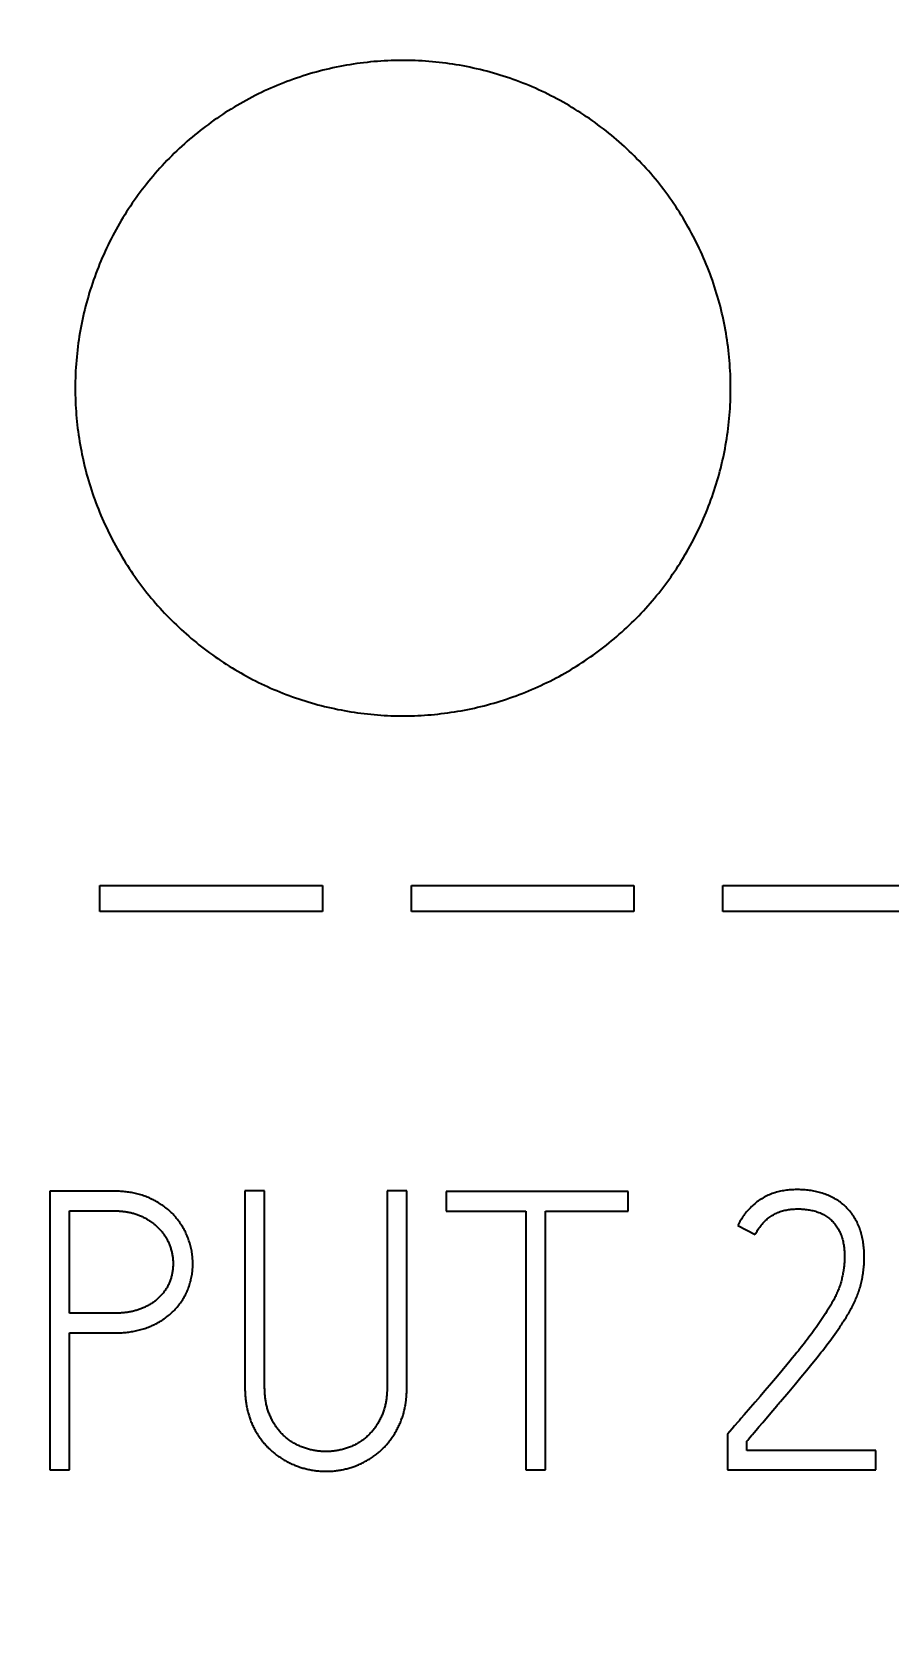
# Model space of a CAD drawing. Extents: x 0 to 420, y 0 to 297.
# Drawn here: x 116.13 to 121.36, y 157.36 to 167.11 of the extents above; entities that cross this region are included whole.
import ezdxf
from ezdxf.enums import TextEntityAlignment as Align

# ---------------------------------------------------------------- set-up
doc = ezdxf.new("R2010")
doc.units = 0
doc.header["$LTSCALE"] = 23.1
for name, color, linetype in [('10000_FRONT', 7, 'CONTINUOUS'), ('10100_DIM_FRONT', 7, 'CONTINUOUS'), ('10500_FRONT_LABELING', 7, 'CONTINUOUS')]:
    doc.layers.add(name, color=color, linetype=linetype)
doc.dimstyles.get("Standard").update_dxf_attribs({"dimtxt": 2.5, "dimasz": 2.5, "dimexe": 1.25, "dimexo": 0.625, "dimtad": 1, "dimcen": 2.5, "dimazin": 3, "dimtfac": 1, "dimtmove": 0, "dimatfit": 3})

# ---------------------------------------------------------------- blocks, each defined once
blk = doc.blocks.new('*D1')
at = {"layer": '10100_DIM_FRONT', "linetype": 'CONTINUOUS'}
for p, q in [((110.808052, 190.739389), (110.808052, 134.086548)), ((146.308052, 190.739389), (146.308052, 134.086548)), ((110.808052, 136.086548), (128.558052, 136.086548)), ((146.308052, 136.086548), (128.558052, 136.086548))]:
    blk.add_line(p, q, dxfattribs=at)
for points in [[(114.308052, 136.586548), (110.808052, 136.086548), (114.308052, 135.586548)], [(142.808052, 135.586548), (146.308052, 136.086548), (142.808052, 136.586548)]]:
    blk.add_solid(points, dxfattribs=at)
blk.add_text('35,5', height=3.5, dxfattribs=at).set_placement((124.727394, 136.961548), (134.227394, 136.961548), align=Align.FIT)

msp = doc.modelspace()

# ---------------------------------------------------------------- linework, layer by layer
at = {"layer": '10000_FRONT', "color": 7, "linetype": 'CONTINUOUS'}
for p, q in [((116.5489, 161.7461), (116.5489, 161.9064)), ((116.5489, 161.9064), (117.9074, 161.9064)), ((117.9074, 161.9064), (117.9074, 161.7461)), ((118.4497, 161.7461), (118.4497, 161.9064)), ((118.4497, 161.9064), (119.8081, 161.9064)), ((119.8081, 161.9064), (119.8081, 161.7461)), ((120.3504, 161.7461), (120.3504, 161.9064)), ((120.3504, 161.9064), (121.7088, 161.9064)), ((117.9074, 161.7461), (116.5489, 161.7461)), ((119.8081, 161.7461), (118.4497, 161.7461)), ((121.7088, 161.7461), (120.3504, 161.7461))]:
    msp.add_line(p, q, dxfattribs=at)
for points in [[(120.3981, 164.9404), (120.3979, 164.9615), (120.3976, 164.9827), (120.3971, 165.0037), (120.3963, 165.0248), (120.3953, 165.0458), (120.394, 165.0667), (120.3926, 165.0877), (120.3909, 165.1086), (120.3891, 165.1294), (120.387, 165.1502), (120.3847, 165.171), (120.3822, 165.1918), (120.3794, 165.2125), (120.3765, 165.2332), (120.3733, 165.2538), (120.37, 165.2744), (120.3664, 165.295), (120.3626, 165.3155), (120.3585, 165.336), (120.3543, 165.3564), (120.3499, 165.3768), (120.3452, 165.3972), (120.3403, 165.4176), (120.3352, 165.4379), (120.3299, 165.4582), (120.3244, 165.4784), (120.3186, 165.4986), (120.3126, 165.5187), (120.3064, 165.5389), (120.3, 165.559), (120.2934, 165.579), (120.2865, 165.599), (120.2794, 165.619), (120.2722, 165.6388), (120.2647, 165.6585), (120.257, 165.6782), (120.2491, 165.6977), (120.2411, 165.7171), (120.2328, 165.7364), (120.2244, 165.7556), (120.2157, 165.7747), (120.2069, 165.7937), (120.1978, 165.8126), (120.1886, 165.8313), (120.1792, 165.85), (120.1696, 165.8685), (120.1598, 165.887), (120.1498, 165.9054), (120.1397, 165.9236), (120.1293, 165.9417), (120.1187, 165.9598), (120.108, 165.9777), (120.0971, 165.9955), (120.0859, 166.0133), (120.0746, 166.0309), (120.0631, 166.0484), (120.0514, 166.0658), (120.0395, 166.0831), (120.0274, 166.1002), (120.0151, 166.1173), (120.0026, 166.1343), (119.9899, 166.1512), (119.9771, 166.1679), (119.964, 166.1846), (119.9507, 166.2011), (119.9373, 166.2174), (119.9237, 166.2336), (119.91, 166.2496), (119.8961, 166.2655), (119.8821, 166.2812), (119.8679, 166.2967), (119.8536, 166.312), (119.8391, 166.3272), (119.8245, 166.3423), (119.8097, 166.3571), (119.7948, 166.3718), (119.7798, 166.3864), (119.7646, 166.4007), (119.7493, 166.4149), (119.7338, 166.429), (119.7181, 166.4429), (119.7024, 166.4566), (119.6864, 166.4702), (119.6704, 166.4835), (119.6541, 166.4968), (119.6378, 166.5098), (119.6213, 166.5227), (119.6046, 166.5355), (119.5878, 166.548), (119.5709, 166.5604), (119.5538, 166.5727), (119.5365, 166.5848), (119.5191, 166.5967), (119.5016, 166.6084), (119.4839, 166.62), (119.466, 166.6314), (119.448, 166.6426), (119.4299, 166.6536), (119.4118, 166.6644), (119.3935, 166.675), (119.3751, 166.6854), (119.3567, 166.6956), (119.3382, 166.7056), (119.3196, 166.7154), (119.3009, 166.725), (119.2821, 166.7344), (119.2632, 166.7435), (119.2443, 166.7525), (119.2253, 166.7613), (119.2062, 166.7699), (119.187, 166.7782), (119.1677, 166.7864), (119.1483, 166.7943), (119.1289, 166.8021), (119.1094, 166.8096), (119.0898, 166.817), (119.0701, 166.8241), (119.0503, 166.8311), (119.0305, 166.8378), (119.0105, 166.8443), (118.9905, 166.8507), (118.9704, 166.8568), (118.9502, 166.8627), (118.9299, 166.8684), (118.9095, 166.8739), (118.8891, 166.8792), (118.8686, 166.8843), (118.8479, 166.8891), (118.8272, 166.8938), (118.8065, 166.8982), (118.7857, 166.9025), (118.765, 166.9064), (118.7442, 166.9102), (118.7234, 166.9137), (118.7026, 166.917), (118.6818, 166.9201), (118.661, 166.923), (118.6402, 166.9256), (118.6193, 166.9281), (118.5985, 166.9303), (118.5776, 166.9323), (118.5567, 166.934), (118.5359, 166.9356), (118.515, 166.9369), (118.4941, 166.9381), (118.4731, 166.939), (118.4522, 166.9396), (118.4313, 166.9401), (118.4103, 166.9404), (118.3894, 166.9404), (118.3684, 166.9402), (118.3474, 166.9398), (118.3264, 166.9391), (118.3054, 166.9383), (118.2844, 166.9372), (118.2634, 166.9359), (118.2423, 166.9343), (118.2213, 166.9326), (118.2002, 166.9306), (118.1791, 166.9284), (118.1581, 166.926), (118.137, 166.9233), (118.116, 166.9204), (118.0951, 166.9173), (118.0742, 166.914), (118.0535, 166.9105), (118.0327, 166.9067), (118.0121, 166.9028), (117.9915, 166.8986), (117.9709, 166.8942), (117.9505, 166.8897), (117.93, 166.8849), (117.9097, 166.8798), (117.8894, 166.8746), (117.8692, 166.8692), (117.849, 166.8635), (117.8289, 166.8577), (117.8089, 166.8516), (117.7889, 166.8454), (117.769, 166.8389), (117.7492, 166.8322), (117.7294, 166.8253), (117.7096, 166.8182), (117.69, 166.8108), (117.6704, 166.8033), (117.6508, 166.7956), (117.6314, 166.7876), (117.612, 166.7794), (117.5926, 166.771), (117.5733, 166.7624), (117.5541, 166.7536), (117.5349, 166.7445), (117.5159, 166.7353), (117.4969, 166.7258), (117.478, 166.7162), (117.4593, 166.7064), (117.4407, 166.6964), (117.4223, 166.6862), (117.404, 166.6758)], [(117.404, 166.6758), (117.3858, 166.6653), (117.3677, 166.6545), (117.3498, 166.6436), (117.332, 166.6326), (117.3143, 166.6213), (117.2968, 166.6099), (117.2793, 166.5982), (117.262, 166.5864), (117.2449, 166.5745), (117.2279, 166.5623), (117.211, 166.55), (117.1942, 166.5375), (117.1775, 166.5248), (117.161, 166.5119), (117.1446, 166.4989), (117.1284, 166.4857), (117.1122, 166.4723), (117.0962, 166.4587), (117.0803, 166.445), (117.0646, 166.431), (117.049, 166.4169), (117.0335, 166.4026), (117.0182, 166.3881), (117.0029, 166.3735), (116.9879, 166.3586), (116.9729, 166.3436), (116.9581, 166.3284), (116.9435, 166.3131), (116.9291, 166.2977), (116.9149, 166.2821), (116.9009, 166.2664), (116.887, 166.2506), (116.8733, 166.2346), (116.8598, 166.2185), (116.8465, 166.2023), (116.8334, 166.186), (116.8204, 166.1696), (116.8076, 166.153), (116.795, 166.1363), (116.7826, 166.1195), (116.7704, 166.1025), (116.7583, 166.0855), (116.7464, 166.0683), (116.7347, 166.0509), (116.7232, 166.0335), (116.7119, 166.0159), (116.7007, 165.9982), (116.6897, 165.9804), (116.6789, 165.9624), (116.6683, 165.9444), (116.6578, 165.9262), (116.6476, 165.9078), (116.6375, 165.8894), (116.6276, 165.8708), (116.6179, 165.8521), (116.6084, 165.8332), (116.5991, 165.8143), (116.5899, 165.7952), (116.581, 165.776), (116.5722, 165.7567), (116.5637, 165.7374), (116.5554, 165.718), (116.5474, 165.6986), (116.5395, 165.6791), (116.5318, 165.6596), (116.5244, 165.64), (116.5172, 165.6203), (116.5102, 165.6005), (116.5034, 165.5808), (116.4968, 165.5609), (116.4904, 165.541), (116.4842, 165.521), (116.4783, 165.501), (116.4725, 165.4809), (116.467, 165.4608), (116.4616, 165.4406), (116.4565, 165.4203), (116.4516, 165.4), (116.4469, 165.3797), (116.4424, 165.3592), (116.4381, 165.3387), (116.4341, 165.3182), (116.4302, 165.2976), (116.4266, 165.2769), (116.4231, 165.2562), (116.4199, 165.2354), (116.4169, 165.2145), (116.4141, 165.1936), (116.4116, 165.1726), (116.4092, 165.1516), (116.4071, 165.1305), (116.4052, 165.1095), (116.4035, 165.0884), (116.4021, 165.0673), (116.4008, 165.0461), (116.3998, 165.025), (116.3991, 165.0039), (116.3985, 164.9827), (116.3982, 164.9616), (116.3981, 164.9404)], [(116.3981, 164.9404), (116.3982, 164.9198), (116.3985, 164.8992), (116.399, 164.8787), (116.3998, 164.8582), (116.4007, 164.8377), (116.4019, 164.8173), (116.4032, 164.7969), (116.4048, 164.7765), (116.4066, 164.7562), (116.4086, 164.7359), (116.4107, 164.7157), (116.4131, 164.6955), (116.4157, 164.6753), (116.4185, 164.6551), (116.4215, 164.635), (116.4247, 164.6149), (116.4281, 164.5949), (116.4317, 164.5749), (116.4356, 164.5549), (116.4396, 164.535), (116.4438, 164.5151), (116.4482, 164.4952), (116.4529, 164.4754), (116.4577, 164.4556), (116.4627, 164.4358), (116.468, 164.4161), (116.4734, 164.3964), (116.4791, 164.3767), (116.485, 164.3571), (116.4911, 164.3375), (116.4974, 164.3179), (116.5039, 164.2984), (116.5106, 164.2789), (116.5175, 164.2595), (116.5246, 164.2402), (116.5319, 164.221), (116.5394, 164.2019), (116.5471, 164.1829), (116.5549, 164.164), (116.563, 164.1452), (116.5712, 164.1265), (116.5796, 164.1079), (116.5882, 164.0894), (116.5969, 164.071), (116.6059, 164.0527), (116.615, 164.0345), (116.6243, 164.0164), (116.6338, 163.9984), (116.6435, 163.9805), (116.6534, 163.9627), (116.6634, 163.945), (116.6736, 163.9274), (116.684, 163.9099), (116.6946, 163.8925), (116.7053, 163.8752), (116.7163, 163.858), (116.7274, 163.8409), (116.7387, 163.8239), (116.7502, 163.807), (116.7619, 163.7902), (116.7737, 163.7736), (116.7857, 163.757), (116.798, 163.7405), (116.8104, 163.7241), (116.823, 163.7078), (116.8358, 163.6916), (116.8487, 163.6756), (116.8619, 163.6597), (116.8751, 163.644), (116.8885, 163.6284), (116.902, 163.613), (116.9157, 163.5977), (116.9295, 163.5826), (116.9435, 163.5677), (116.9576, 163.5529), (116.9718, 163.5383), (116.9862, 163.5238), (117.0007, 163.5095), (117.0154, 163.4953), (117.0302, 163.4813), (117.0451, 163.4675), (117.0601, 163.4538), (117.0753, 163.4402), (117.0907, 163.4268), (117.1062, 163.4136), (117.1218, 163.4005), (117.1375, 163.3876), (117.1534, 163.3748), (117.1695, 163.3622), (117.1856, 163.3498), (117.202, 163.3375), (117.2184, 163.3253), (117.235, 163.3133), (117.2517, 163.3015), (117.2686, 163.2898), (117.2856, 163.2783), (117.3028, 163.267), (117.3201, 163.2558), (117.3375, 163.2448), (117.3551, 163.2339), (117.3727, 163.2232), (117.3905, 163.2128), (117.4083, 163.2025), (117.4262, 163.1924), (117.4442, 163.1826), (117.4623, 163.1729), (117.4804, 163.1634), (117.4986, 163.1541), (117.5169, 163.145), (117.5353, 163.1361), (117.5537, 163.1274), (117.5723, 163.1188), (117.5909, 163.1105), (117.6096, 163.1024), (117.6284, 163.0944), (117.6472, 163.0867), (117.6661, 163.0791), (117.6852, 163.0718), (117.7042, 163.0646), (117.7234, 163.0576), (117.7427, 163.0508), (117.762, 163.0442), (117.7814, 163.0378), (117.8009, 163.0316), (117.8204, 163.0256), (117.8401, 163.0198), (117.8598, 163.0142), (117.8796, 163.0087), (117.8995, 163.0035), (117.9195, 162.9985), (117.9395, 162.9937), (117.9597, 162.989), (117.9799, 162.9846), (118.0001, 162.9804), (118.0203, 162.9764), (118.0405, 162.9726), (118.0608, 162.969), (118.081, 162.9657), (118.1013, 162.9626), (118.1216, 162.9596), (118.1418, 162.9569), (118.1621, 162.9544), (118.1824, 162.9521), (118.2027, 162.95), (118.2231, 162.9481), (118.2434, 162.9464), (118.2638, 162.9449), (118.2841, 162.9437), (118.3045, 162.9426), (118.3249, 162.9417), (118.3452, 162.9411), (118.3656, 162.9407), (118.386, 162.9404), (118.4065, 162.9404), (118.4269, 162.9406), (118.4473, 162.941), (118.4678, 162.9416), (118.4883, 162.9424), (118.5087, 162.9434), (118.5292, 162.9447), (118.5497, 162.9461), (118.5702, 162.9478), (118.5907, 162.9497), (118.6112, 162.9518), (118.6318, 162.9541), (118.6523, 162.9566), (118.6728, 162.9593), (118.6932, 162.9623), (118.7135, 162.9654), (118.7338, 162.9688), (118.754, 162.9723), (118.7741, 162.9761), (118.7942, 162.98), (118.8143, 162.9842), (118.8343, 162.9885), (118.8542, 162.9931), (118.874, 162.9979), (118.8938, 163.0028), (118.9136, 163.008), (118.9332, 163.0133), (118.9529, 163.0189), (118.9724, 163.0246), (118.9919, 163.0306), (119.0114, 163.0368), (119.0308, 163.0431), (119.0501, 163.0497), (119.0694, 163.0564), (119.0886, 163.0634), (119.1077, 163.0705), (119.1268, 163.0779), (119.1458, 163.0854), (119.1648, 163.0932), (119.1837, 163.1012), (119.2025, 163.1093), (119.2213, 163.1177), (119.2401, 163.1263), (119.2587, 163.1351), (119.2773, 163.144), (119.2958, 163.1532)], [(119.2958, 163.1532), (119.3142, 163.1626), (119.3325, 163.1721), (119.3506, 163.1818), (119.3686, 163.1917), (119.3865, 163.2017), (119.4042, 163.2119), (119.4219, 163.2223), (119.4394, 163.2329), (119.4568, 163.2436), (119.474, 163.2545), (119.4912, 163.2656), (119.5082, 163.2768), (119.5251, 163.2882), (119.5419, 163.2998), (119.5586, 163.3115), (119.5751, 163.3234), (119.5915, 163.3355), (119.6078, 163.3477), (119.624, 163.3601), (119.64, 163.3727), (119.6559, 163.3855), (119.6717, 163.3984), (119.6874, 163.4115), (119.703, 163.4247), (119.7184, 163.4381), (119.7337, 163.4517), (119.7489, 163.4655), (119.764, 163.4795), (119.7789, 163.4936), (119.7937, 163.5079), (119.8084, 163.5223), (119.823, 163.537), (119.8374, 163.5517), (119.8516, 163.5666), (119.8656, 163.5817), (119.8795, 163.5968), (119.8932, 163.6121), (119.9067, 163.6275), (119.9201, 163.643), (119.9333, 163.6586), (119.9463, 163.6744), (119.9591, 163.6902), (119.9718, 163.7062), (119.9843, 163.7223), (119.9966, 163.7385), (120.0088, 163.7549), (120.0208, 163.7713), (120.0326, 163.7879), (120.0442, 163.8046), (120.0557, 163.8214), (120.067, 163.8383), (120.0782, 163.8554), (120.0891, 163.8725), (120.0999, 163.8898), (120.1106, 163.9072), (120.121, 163.9248), (120.1313, 163.9424), (120.1414, 163.9602), (120.1513, 163.9781), (120.1611, 163.9961), (120.1707, 164.0142), (120.1801, 164.0324), (120.1894, 164.0508), (120.1984, 164.0693), (120.2073, 164.0879), (120.216, 164.1066), (120.2245, 164.1254), (120.2327, 164.1442), (120.2408, 164.163), (120.2487, 164.182), (120.2563, 164.2009), (120.2638, 164.22), (120.2711, 164.2391), (120.2781, 164.2582), (120.285, 164.2774), (120.2916, 164.2967), (120.2981, 164.316), (120.3043, 164.3354), (120.3104, 164.3548), (120.3162, 164.3743), (120.3219, 164.3938), (120.3274, 164.4134), (120.3326, 164.4331), (120.3377, 164.4528), (120.3426, 164.4726), (120.3472, 164.4924), (120.3517, 164.5123), (120.356, 164.5322), (120.36, 164.5522), (120.3639, 164.5722), (120.3675, 164.5923), (120.371, 164.6125), (120.3743, 164.6327), (120.3773, 164.653), (120.3802, 164.6733), (120.3828, 164.6937), (120.3852, 164.7141), (120.3875, 164.7346), (120.3895, 164.7552), (120.3913, 164.7757), (120.3929, 164.7962), (120.3943, 164.8168), (120.3954, 164.8374), (120.3964, 164.8579), (120.3971, 164.8785), (120.3976, 164.8991), (120.398, 164.9198), (120.3981, 164.9404)]]:
    msp.add_lwpolyline(points, dxfattribs=at)
at = {"layer": '10500_FRONT_LABELING', "color": 7, "linetype": 'CONTINUOUS'}
for p, q in [((116.2433, 160.0404), (116.2433, 158.3404)), ((116.6347, 160.0404), (116.2433, 160.0404)), ((117.434, 160.0427), (117.434, 158.845)), ((117.5542, 160.0427), (117.434, 160.0427)), ((117.5542, 158.845), (117.5542, 160.0427)), ((118.3017, 160.0427), (118.3017, 158.845)), ((118.4219, 160.0427), (118.3017, 160.0427)), ((118.4219, 158.845), (118.4219, 160.0427)), ((118.6624, 160.038), (118.6624, 159.9178)), ((119.773, 160.038), (118.6624, 160.038)), ((119.773, 159.9178), (119.773, 160.038)), ((116.3635, 159.2953), (116.3635, 159.9201)), ((116.3635, 159.9201), (116.6347, 159.9201)), ((118.6624, 159.9178), (119.1481, 159.9178)), ((119.1481, 159.9178), (119.1481, 158.3404)), ((119.2684, 158.3404), (119.2684, 159.9178)), ((119.2684, 159.9178), (119.773, 159.9178)), ((120.4426, 159.8305), (120.5487, 159.7763)), ((116.6404, 159.2953), (116.3635, 159.2953)), ((120.9446, 159.2453), (120.9361, 159.2331)), ((120.953, 159.2576), (120.9446, 159.2453)), ((120.9613, 159.27), (120.953, 159.2576)), ((120.9695, 159.2824), (120.9613, 159.27)), ((120.9777, 159.2948), (120.9695, 159.2824)), ((120.9857, 159.3074), (120.9777, 159.2948)), ((116.3635, 158.3404), (116.3635, 159.1751)), ((116.3635, 159.1751), (116.6347, 159.1751)), ((120.8751, 159.1487), (120.8661, 159.1368)), ((120.884, 159.1606), (120.8751, 159.1487)), ((120.8928, 159.1725), (120.884, 159.1606)), ((120.9016, 159.1845), (120.8928, 159.1725)), ((120.9103, 159.1966), (120.9016, 159.1845)), ((120.919, 159.2087), (120.9103, 159.1966)), ((120.9276, 159.2208), (120.919, 159.2087)), ((120.9361, 159.2331), (120.9276, 159.2208)), ((121.013, 159.1389), (121.0233, 159.1531)), ((121.0233, 159.1531), (121.0336, 159.1674)), ((121.0336, 159.1674), (121.0439, 159.1818)), ((121.0439, 159.1818), (121.054, 159.1962)), ((121.054, 159.1962), (121.064, 159.2108)), ((120.8021, 159.0549), (120.788, 159.0376)), ((120.8114, 159.0664), (120.8021, 159.0549)), ((120.8206, 159.0781), (120.8114, 159.0664)), ((120.8298, 159.0897), (120.8206, 159.0781)), ((120.839, 159.1014), (120.8298, 159.0897)), ((120.8481, 159.1132), (120.839, 159.1014)), ((120.8571, 159.125), (120.8481, 159.1132)), ((120.8661, 159.1368), (120.8571, 159.125)), ((120.9325, 159.0342), (120.9489, 159.0549)), ((120.9489, 159.0549), (120.9598, 159.0687)), ((120.9598, 159.0687), (120.9706, 159.0826)), ((120.9706, 159.0826), (120.9813, 159.0966)), ((120.9813, 159.0966), (120.9919, 159.1106)), ((120.9919, 159.1106), (121.0025, 159.1247)), ((121.0025, 159.1247), (121.013, 159.1389)), ((120.7407, 158.9803), (120.7121, 158.9461)), ((120.7597, 159.0031), (120.7407, 158.9803)), ((120.7739, 159.0203), (120.7597, 159.0031)), ((120.788, 159.0376), (120.7739, 159.0203)), ((120.8605, 158.9453), (120.8939, 158.9862)), ((120.8939, 158.9862), (120.916, 159.0136)), ((120.916, 159.0136), (120.9325, 159.0342)), ((120.6355, 158.8553), (120.6066, 158.8214)), ((120.6595, 158.8836), (120.6355, 158.8553)), ((120.6834, 158.912), (120.6595, 158.8836)), ((120.7121, 158.9461), (120.6834, 158.912)), ((120.7533, 158.8169), (120.793, 158.864)), ((120.793, 158.864), (120.8268, 158.9046)), ((120.8268, 158.9046), (120.8605, 158.9453)), ((120.5486, 158.7537), (120.5195, 158.7199)), ((120.5776, 158.7875), (120.5486, 158.7537)), ((120.6066, 158.8214), (120.5776, 158.7875)), ((120.5935, 158.6291), (120.6334, 158.6761)), ((120.6334, 158.6761), (120.6562, 158.7029)), ((120.6562, 158.7029), (120.6677, 158.7163)), ((120.4076, 158.5907), (120.3789, 158.5573)), ((120.3789, 158.5573), (120.3789, 158.3404)), ((120.4514, 158.6413), (120.4417, 158.63)), ((120.4611, 158.6525), (120.4514, 158.6413)), ((120.5309, 158.5552), (120.5423, 158.5686)), ((120.5423, 158.5686), (120.5537, 158.5821)), ((120.5537, 158.5821), (120.5708, 158.6022)), ((120.5708, 158.6022), (120.5935, 158.6291)), ((120.4968, 158.4583), (120.4968, 158.5149)), ((121.2843, 158.4583), (120.4968, 158.4583)), ((121.2843, 158.3404), (121.2843, 158.4583)), ((116.2433, 158.3404), (116.3635, 158.3404)), ((119.1481, 158.3404), (119.2684, 158.3404)), ((120.3789, 158.3404), (121.2843, 158.3404))]:
    msp.add_line(p, q, dxfattribs=at)
for points in [[(116.6347, 159.1751), (116.643, 159.1751), (116.6513, 159.1752), (116.6596, 159.1755), (116.6679, 159.1758), (116.6762, 159.1762), (116.6844, 159.1767), (116.6926, 159.1773), (116.7009, 159.1781), (116.7091, 159.1789), (116.7173, 159.1798), (116.7254, 159.1809), (116.7336, 159.182), (116.7417, 159.1833), (116.7498, 159.1846), (116.7579, 159.1861), (116.766, 159.1877), (116.7741, 159.1895), (116.7821, 159.1913), (116.7902, 159.1933), (116.7982, 159.1954), (116.8062, 159.1977), (116.8141, 159.2001), (116.8221, 159.2026), (116.83, 159.2053), (116.8378, 159.2081), (116.8456, 159.211), (116.8534, 159.214), (116.861, 159.2172), (116.8686, 159.2205), (116.8761, 159.224), (116.8835, 159.2276), (116.8909, 159.2313), (116.8981, 159.2352), (116.9053, 159.2392), (116.9125, 159.2433), (116.9195, 159.2476), (116.9265, 159.252), (116.9334, 159.2566), (116.9403, 159.2613), (116.947, 159.2661), (116.9537, 159.2711), (116.9603, 159.2762), (116.9668, 159.2814), (116.9732, 159.2867), (116.9794, 159.2922), (116.9856, 159.2977), (116.9916, 159.3033), (116.9975, 159.3091), (117.0033, 159.3149), (117.009, 159.3209), (117.0146, 159.3269), (117.02, 159.3331), (117.0253, 159.3394), (117.0305, 159.3458), (117.0355, 159.3523), (117.0405, 159.359), (117.0453, 159.3657), (117.0499, 159.3726), (117.0545, 159.3796), (117.0588, 159.3867), (117.063, 159.3939), (117.0671, 159.4011), (117.0709, 159.4085), (117.0746, 159.4159), (117.0782, 159.4233), (117.0815, 159.4309), (117.0847, 159.4384), (117.0878, 159.4461), (117.0907, 159.4538), (117.0934, 159.4615), (117.096, 159.4694), (117.0985, 159.4772), (117.1007, 159.4852), (117.1028, 159.4932), (117.1048, 159.5013), (117.1066, 159.5094), (117.1082, 159.5176), (117.1097, 159.5257), (117.111, 159.5339), (117.1122, 159.5421), (117.1132, 159.5504), (117.114, 159.5586), (117.1146, 159.5668), (117.1151, 159.575), (117.1155, 159.5833), (117.1157, 159.5915), (117.1157, 159.5998), (117.1156, 159.608), (117.1153, 159.6163), (117.1148, 159.6245), (117.1142, 159.6328), (117.1135, 159.6411), (117.1126, 159.6494), (117.1115, 159.6576), (117.1103, 159.6658), (117.1089, 159.674), (117.1074, 159.6821), (117.1057, 159.6902), (117.1039, 159.6982), (117.1019, 159.7062), (117.0998, 159.7142), (117.0975, 159.7221), (117.0951, 159.73), (117.0926, 159.7378), (117.0899, 159.7456), (117.0871, 159.7534), (117.0841, 159.7611), (117.0809, 159.7688), (117.0777, 159.7764), (117.0742, 159.784), (117.0706, 159.7915), (117.0669, 159.7989), (117.0631, 159.8063), (117.0591, 159.8135), (117.0549, 159.8207), (117.0507, 159.8277), (117.0463, 159.8347), (117.0417, 159.8415), (117.0371, 159.8483), (117.0323, 159.855), (117.0274, 159.8616), (117.0223, 159.8681), (117.0171, 159.8745), (117.0118, 159.8808), (117.0064, 159.887), (117.0009, 159.8931), (116.9952, 159.8992), (116.9893, 159.9051), (116.9834, 159.9109), (116.9773, 159.9167), (116.9711, 159.9222), (116.9649, 159.9277), (116.9585, 159.933), (116.9521, 159.9381), (116.9455, 159.9431), (116.9389, 159.948), (116.9321, 159.9528), (116.9253, 159.9574), (116.9184, 159.962), (116.9114, 159.9664), (116.9044, 159.9706), (116.8972, 159.9748), (116.89, 159.9789), (116.8827, 159.9828), (116.8753, 159.9867), (116.8678, 159.9904), (116.8603, 159.9939), (116.8528, 159.9974), (116.8452, 160.0007), (116.8375, 160.0039), (116.8298, 160.0069), (116.8221, 160.0098), (116.8143, 160.0126), (116.8065, 160.0152), (116.7986, 160.0177), (116.7907, 160.0201), (116.7828, 160.0223), (116.7748, 160.0244), (116.7668, 160.0263), (116.7587, 160.0281), (116.7506, 160.0298), (116.7424, 160.0313), (116.7343, 160.0327), (116.726, 160.034), (116.7178, 160.0351), (116.7095, 160.0362), (116.7012, 160.0371), (116.6929, 160.0379), (116.6846, 160.0386), (116.6763, 160.0391), (116.668, 160.0396), (116.6597, 160.0399), (116.6514, 160.0402), (116.643, 160.0403), (116.6347, 160.0404)], [(121.0539, 159.983), (121.0464, 159.9876), (121.0389, 159.9921), (121.0312, 159.9964), (121.0234, 160.0005), (121.0154, 160.0045), (121.0074, 160.0082), (120.9992, 160.0118), (120.991, 160.0152), (120.9827, 160.0185), (120.9743, 160.0216), (120.9659, 160.0245), (120.9575, 160.0273), (120.9491, 160.0299), (120.9406, 160.0324), (120.9321, 160.0347), (120.9236, 160.0368), (120.915, 160.0388), (120.9063, 160.0407), (120.8977, 160.0423), (120.8889, 160.0437), (120.8802, 160.045), (120.8714, 160.0461), (120.8625, 160.0471), (120.8536, 160.0479), (120.8447, 160.0485), (120.8358, 160.049), (120.8269, 160.0494), (120.818, 160.0497), (120.8091, 160.0498), (120.8002, 160.0498), (120.7914, 160.0497), (120.7825, 160.0494), (120.7737, 160.049), (120.7648, 160.0484), (120.756, 160.0477), (120.7472, 160.0468), (120.7384, 160.0458), (120.7296, 160.0446), (120.7208, 160.0432), (120.7121, 160.0417), (120.7033, 160.0399), (120.6946, 160.038), (120.6859, 160.0359), (120.6773, 160.0335), (120.6687, 160.031), (120.6602, 160.0283), (120.6519, 160.0253), (120.6436, 160.0222), (120.6354, 160.0188), (120.6273, 160.0153), (120.6193, 160.0115), (120.6114, 160.0076), (120.6036, 160.0034), (120.5958, 159.9991), (120.5881, 159.9945), (120.5806, 159.9897), (120.5731, 159.9848), (120.5658, 159.9797), (120.5586, 159.9744), (120.5516, 159.969), (120.5447, 159.9634), (120.5379, 159.9577), (120.5313, 159.9518), (120.5248, 159.9458), (120.5185, 159.9396), (120.5123, 159.9333), (120.5063, 159.9268), (120.5003, 159.9201), (120.4946, 159.9134), (120.4889, 159.9064), (120.4835, 159.8993), (120.4782, 159.8921), (120.4731, 159.8848), (120.4682, 159.8774), (120.4634, 159.8699), (120.4589, 159.8623), (120.4545, 159.8545), (120.4504, 159.8466), (120.4464, 159.8386), (120.4426, 159.8305)], [(120.5487, 159.7763), (120.552, 159.7831), (120.5555, 159.7898), (120.5591, 159.7964), (120.5629, 159.8029), (120.5669, 159.8092), (120.5711, 159.8154), (120.5755, 159.8215), (120.58, 159.8275), (120.5847, 159.8334), (120.5895, 159.8391), (120.5945, 159.8448), (120.5997, 159.8503), (120.6051, 159.8557), (120.6105, 159.8609), (120.6161, 159.8659), (120.6219, 159.8708), (120.6277, 159.8755), (120.6337, 159.88), (120.6398, 159.8844), (120.646, 159.8886), (120.6523, 159.8926), (120.6588, 159.8965), (120.6654, 159.9002), (120.6721, 159.9037), (120.679, 159.907), (120.6859, 159.91), (120.6929, 159.9129), (120.6999, 159.9155), (120.707, 159.9179), (120.7142, 159.9201), (120.7214, 159.922), (120.7287, 159.9238), (120.7361, 159.9254), (120.7435, 159.9267), (120.751, 159.9279), (120.7585, 159.929), (120.766, 159.9298), (120.7735, 159.9306), (120.781, 159.9311), (120.7886, 159.9315), (120.7961, 159.9318), (120.8036, 159.9319), (120.8111, 159.932), (120.8186, 159.9318), (120.826, 159.9316), (120.8335, 159.9312), (120.841, 159.9307), (120.8484, 159.9301), (120.8559, 159.9293), (120.8633, 159.9284), (120.8708, 159.9273), (120.8782, 159.9261), (120.8856, 159.9247), (120.893, 159.9231), (120.9004, 159.9214), (120.9078, 159.9194), (120.915, 159.9174), (120.9222, 159.9151), (120.9294, 159.9127), (120.9365, 159.9101), (120.9434, 159.9073), (120.9504, 159.9044), (120.9572, 159.9012), (120.9639, 159.8978), (120.9706, 159.8941), (120.9771, 159.8903), (120.9835, 159.8862), (120.9898, 159.8819), (120.9958, 159.8775), (121.0017, 159.8728), (121.0074, 159.868), (121.013, 159.863), (121.0184, 159.8578), (121.0236, 159.8524), (121.0286, 159.8468), (121.0335, 159.841), (121.0381, 159.8351), (121.0426, 159.8289), (121.0469, 159.8227), (121.0509, 159.8163), (121.0547, 159.8098), (121.0583, 159.8032), (121.0618, 159.7965), (121.065, 159.7897), (121.0681, 159.7829), (121.0709, 159.7759), (121.0736, 159.7688), (121.076, 159.7616), (121.0783, 159.7544), (121.0803, 159.7471), (121.0821, 159.7398), (121.0838, 159.7325), (121.0854, 159.7252), (121.0867, 159.7179), (121.088, 159.7105), (121.0891, 159.7031), (121.0901, 159.6957), (121.0909, 159.6882), (121.0917, 159.6807), (121.0923, 159.6733), (121.0927, 159.6658), (121.0931, 159.6582), (121.0933, 159.6507), (121.0934, 159.6431), (121.0933, 159.6356), (121.0932, 159.6281), (121.093, 159.6206), (121.0926, 159.6131), (121.0922, 159.6056), (121.0917, 159.5982), (121.091, 159.5907), (121.0903, 159.5833), (121.0894, 159.5759), (121.0885, 159.5685), (121.0874, 159.5611), (121.0863, 159.5538), (121.085, 159.5464), (121.0837, 159.5391), (121.0822, 159.5318), (121.0807, 159.5245), (121.0791, 159.5172), (121.0774, 159.5099), (121.0757, 159.5026), (121.0738, 159.4953), (121.0719, 159.4881), (121.0699, 159.4809), (121.0678, 159.4736), (121.0655, 159.4664), (121.0632, 159.4593), (121.0608, 159.4522), (121.0582, 159.4451), (121.0556, 159.4381), (121.0528, 159.4312), (121.05, 159.4243), (121.047, 159.4175), (121.0439, 159.4107), (121.0408, 159.404), (121.0375, 159.3973), (121.0342, 159.3907), (121.0308, 159.3841), (121.0274, 159.3776), (121.0238, 159.371), (121.0202, 159.3646), (121.0166, 159.3581), (121.0129, 159.3517), (121.0091, 159.3453), (121.0053, 159.3389), (121.0015, 159.3326), (120.9976, 159.3262), (120.9937, 159.3199), (120.9897, 159.3136), (120.9857, 159.3074)], [(121.064, 159.2108), (121.069, 159.2181), (121.0739, 159.2254), (121.0788, 159.2327), (121.0836, 159.2401), (121.0884, 159.2475), (121.0932, 159.255), (121.098, 159.2625), (121.1026, 159.27), (121.1073, 159.2775), (121.1118, 159.2851), (121.1163, 159.2927), (121.1208, 159.3003), (121.1252, 159.308), (121.1295, 159.3157), (121.1337, 159.3234), (121.1378, 159.3312), (121.1418, 159.339), (121.1458, 159.3468), (121.1496, 159.3547), (121.1534, 159.3627), (121.157, 159.3707), (121.1606, 159.3787), (121.164, 159.3868), (121.1673, 159.3949), (121.1706, 159.4031), (121.1737, 159.4113), (121.1767, 159.4195), (121.1796, 159.4278), (121.1824, 159.4362), (121.1851, 159.4446), (121.1876, 159.4531), (121.19, 159.4616), (121.1923, 159.4702), (121.1945, 159.4788), (121.1965, 159.4875), (121.1984, 159.4961), (121.2002, 159.5048), (121.2019, 159.5135), (121.2035, 159.5222), (121.205, 159.5308), (121.2063, 159.5395), (121.2075, 159.5482), (121.2087, 159.557), (121.2097, 159.5657), (121.2105, 159.5744), (121.2113, 159.5832), (121.212, 159.5919), (121.2125, 159.6007), (121.213, 159.6094), (121.2133, 159.6182), (121.2135, 159.627), (121.2136, 159.6358), (121.2136, 159.6446), (121.2134, 159.6534), (121.2131, 159.6622), (121.2127, 159.6711), (121.2121, 159.6799), (121.2114, 159.6888), (121.2106, 159.6976), (121.2096, 159.7065), (121.2085, 159.7153), (121.2072, 159.7241), (121.2058, 159.7329), (121.2043, 159.7416), (121.2027, 159.7503), (121.2009, 159.759), (121.1989, 159.7676), (121.1968, 159.7762), (121.1946, 159.7848), (121.1921, 159.7933), (121.1895, 159.8017), (121.1866, 159.8102), (121.1836, 159.8185), (121.1803, 159.8268), (121.1768, 159.8351), (121.1731, 159.8432), (121.1692, 159.8512), (121.1651, 159.8591), (121.1609, 159.8669), (121.1565, 159.8745), (121.1519, 159.882), (121.1471, 159.8894), (121.1421, 159.8967), (121.1369, 159.9038), (121.1315, 159.9107), (121.1259, 159.9176), (121.1201, 159.9243), (121.1141, 159.9309), (121.108, 159.9374), (121.1018, 159.9438), (121.0954, 159.95), (121.0889, 159.9561), (121.0822, 159.962), (121.0753, 159.9676), (121.0684, 159.973), (121.0612, 159.9781), (121.0539, 159.983)], [(116.6347, 159.9201), (116.6404, 159.9201), (116.6462, 159.92), (116.6519, 159.9199), (116.6576, 159.9197), (116.6634, 159.9194), (116.6691, 159.919), (116.6748, 159.9186), (116.6805, 159.9182), (116.6861, 159.9176), (116.6918, 159.917), (116.6975, 159.9163), (116.7031, 159.9156), (116.7087, 159.9147), (116.7144, 159.9138), (116.72, 159.9128), (116.7256, 159.9118), (116.7312, 159.9106), (116.7368, 159.9094), (116.7423, 159.908), (116.7479, 159.9066), (116.7534, 159.9051), (116.7589, 159.9035), (116.7644, 159.9018), (116.7699, 159.8999), (116.7754, 159.8981), (116.7808, 159.8961), (116.7861, 159.894), (116.7914, 159.8919), (116.7967, 159.8896), (116.8019, 159.8873), (116.8071, 159.885), (116.8122, 159.8825), (116.8173, 159.88), (116.8224, 159.8773), (116.8274, 159.8746), (116.8324, 159.8719), (116.8374, 159.869), (116.8423, 159.8661), (116.8471, 159.8631), (116.852, 159.86), (116.8567, 159.8569), (116.8615, 159.8536), (116.8662, 159.8503), (116.8708, 159.8469), (116.8754, 159.8434), (116.8799, 159.8398), (116.8843, 159.8362), (116.8887, 159.8325), (116.8929, 159.8287), (116.8971, 159.8248), (116.9013, 159.8209), (116.9053, 159.8169), (116.9093, 159.8129), (116.9132, 159.8088), (116.917, 159.8046), (116.9207, 159.8003), (116.9244, 159.796), (116.928, 159.7916), (116.9315, 159.7871), (116.935, 159.7826), (116.9383, 159.778), (116.9416, 159.7733), (116.9448, 159.7686), (116.9479, 159.7637), (116.951, 159.7588), (116.9539, 159.7539), (116.9567, 159.7489), (116.9594, 159.7438), (116.962, 159.7387), (116.9645, 159.7336), (116.9669, 159.7284), (116.9692, 159.7232), (116.9714, 159.718), (116.9735, 159.7127), (116.9755, 159.7074), (116.9774, 159.702), (116.9792, 159.6966), (116.981, 159.6912), (116.9826, 159.6857), (116.9842, 159.6802), (116.9856, 159.6747), (116.987, 159.6691), (116.9882, 159.6635), (116.9894, 159.6579), (116.9905, 159.6523), (116.9914, 159.6466), (116.9923, 159.641), (116.9931, 159.6353), (116.9937, 159.6297), (116.9943, 159.624), (116.9947, 159.6183), (116.9951, 159.6127), (116.9953, 159.607), (116.9954, 159.6013), (116.9954, 159.5956), (116.9954, 159.59), (116.9952, 159.5843), (116.9949, 159.5786), (116.9945, 159.5729), (116.9939, 159.5672), (116.9933, 159.5615), (116.9926, 159.5558), (116.9917, 159.5501), (116.9907, 159.5444), (116.9897, 159.5388), (116.9885, 159.5332), (116.9872, 159.5277), (116.9859, 159.5221), (116.9844, 159.5167), (116.9828, 159.5112), (116.9812, 159.5058), (116.9794, 159.5004), (116.9775, 159.495), (116.9755, 159.4897), (116.9735, 159.4844), (116.9713, 159.4791), (116.9689, 159.4739), (116.9665, 159.4687), (116.964, 159.4635), (116.9613, 159.4584), (116.9585, 159.4534), (116.9557, 159.4484), (116.9527, 159.4435), (116.9496, 159.4387), (116.9464, 159.434), (116.9431, 159.4293), (116.9397, 159.4248), (116.9363, 159.4203), (116.9327, 159.4158), (116.9291, 159.4115), (116.9253, 159.4072), (116.9215, 159.403), (116.9176, 159.3989), (116.9135, 159.3948), (116.9094, 159.3908), (116.9053, 159.3869), (116.901, 159.383), (116.8966, 159.3793), (116.8922, 159.3756), (116.8877, 159.372), (116.8832, 159.3685), (116.8785, 159.3651), (116.8739, 159.3618), (116.8692, 159.3586), (116.8644, 159.3554), (116.8595, 159.3524), (116.8547, 159.3494), (116.8497, 159.3465), (116.8447, 159.3437), (116.8397, 159.341), (116.8346, 159.3383), (116.8295, 159.3357), (116.8243, 159.3332), (116.8191, 159.3308), (116.8138, 159.3284), (116.8086, 159.3262), (116.8032, 159.324), (116.7979, 159.3219), (116.7926, 159.3199), (116.7872, 159.318), (116.7818, 159.3161), (116.7763, 159.3144), (116.7709, 159.3127), (116.7654, 159.3112), (116.7599, 159.3097), (116.7544, 159.3083), (116.7488, 159.3069), (116.7432, 159.3057), (116.7376, 159.3045), (116.732, 159.3035), (116.7263, 159.3025), (116.7207, 159.3015), (116.715, 159.3007), (116.7093, 159.2999), (116.7036, 159.2992), (116.6978, 159.2985), (116.6921, 159.298), (116.6864, 159.2974), (116.6807, 159.297), (116.6749, 159.2966), (116.6692, 159.2962), (116.6634, 159.2959), (116.6577, 159.2957), (116.652, 159.2955), (116.6462, 159.2954), (116.6404, 159.2953)], [(117.434, 158.845), (117.434, 158.838), (117.4341, 158.8311), (117.4343, 158.8242), (117.4345, 158.8173), (117.4348, 158.8104), (117.4352, 158.8036), (117.4356, 158.7967), (117.4361, 158.7898), (117.4367, 158.783), (117.4373, 158.7761), (117.438, 158.7693), (117.4388, 158.7625), (117.4397, 158.7557), (117.4407, 158.7489), (117.4417, 158.7421), (117.4428, 158.7354), (117.444, 158.7286), (117.4453, 158.7219), (117.4467, 158.7152), (117.4481, 158.7084), (117.4497, 158.7017), (117.4514, 158.6951), (117.4531, 158.6884), (117.455, 158.6817), (117.4569, 158.6751), (117.459, 158.6685), (117.4612, 158.6618), (117.4634, 158.6553), (117.4658, 158.6487), (117.4682, 158.6422), (117.4707, 158.6358), (117.4733, 158.6294), (117.476, 158.6231), (117.4788, 158.6168), (117.4817, 158.6106), (117.4846, 158.6044), (117.4877, 158.5982), (117.4908, 158.5921), (117.494, 158.5861), (117.4973, 158.5801), (117.5006, 158.5741), (117.5041, 158.5682), (117.5076, 158.5624), (117.5112, 158.5565), (117.5149, 158.5508), (117.5186, 158.545), (117.5225, 158.5393), (117.5264, 158.5337), (117.5304, 158.5281), (117.5345, 158.5226), (117.5387, 158.5171), (117.543, 158.5116), (117.5474, 158.5063), (117.5519, 158.5009), (117.5565, 158.4957), (117.5611, 158.4905), (117.5658, 158.4854), (117.5706, 158.4804), (117.5755, 158.4754), (117.5804, 158.4706), (117.5854, 158.4658), (117.5904, 158.4611), (117.5955, 158.4565), (117.6007, 158.4519), (117.6059, 158.4474), (117.6112, 158.443), (117.6166, 158.4387), (117.622, 158.4345), (117.6275, 158.4303), (117.633, 158.4262), (117.6386, 158.4222), (117.6443, 158.4183), (117.65, 158.4144), (117.6558, 158.4106), (117.6616, 158.4069), (117.6676, 158.4032), (117.6735, 158.3997), (117.6796, 158.3962), (117.6857, 158.3928), (117.6918, 158.3895), (117.698, 158.3863), (117.7042, 158.3832), (117.7104, 158.3802), (117.7167, 158.3773), (117.723, 158.3744), (117.7294, 158.3717), (117.7357, 158.3691), (117.7421, 158.3665), (117.7486, 158.364), (117.755, 158.3616), (117.7615, 158.3593), (117.7681, 158.3571), (117.7746, 158.355), (117.7812, 158.353), (117.7879, 158.351), (117.7945, 158.3491), (117.8012, 158.3474), (117.808, 158.3457), (117.8147, 158.3441), (117.8215, 158.3425), (117.8283, 158.3411), (117.8352, 158.3398), (117.842, 158.3385), (117.8489, 158.3374), (117.8557, 158.3363), (117.8626, 158.3353), (117.8695, 158.3345), (117.8763, 158.3337), (117.8832, 158.333), (117.8901, 158.3325), (117.897, 158.332), (117.9038, 158.3316), (117.9107, 158.3313), (117.9176, 158.3311), (117.9245, 158.331), (117.9314, 158.331), (117.9383, 158.331), (117.9452, 158.3312), (117.9521, 158.3315), (117.959, 158.3318), (117.9659, 158.3323), (117.9728, 158.3328), (117.9797, 158.3335), (117.9866, 158.3342), (117.9935, 158.3351), (118.0004, 158.336), (118.0073, 158.337), (118.0142, 158.3381), (118.021, 158.3394), (118.0278, 158.3407), (118.0346, 158.3421), (118.0414, 158.3435), (118.0481, 158.3451), (118.0548, 158.3468), (118.0615, 158.3485), (118.0681, 158.3504), (118.0747, 158.3523), (118.0813, 158.3543), (118.0879, 158.3564), (118.0944, 158.3586), (118.1009, 158.3608), (118.1074, 158.3632), (118.1139, 158.3656), (118.1203, 158.3682), (118.1267, 158.3708), (118.133, 158.3735), (118.1394, 158.3763), (118.1457, 158.3792), (118.152, 158.3822), (118.1582, 158.3853), (118.1644, 158.3885), (118.1705, 158.3918), (118.1766, 158.3951), (118.1826, 158.3986), (118.1886, 158.4021), (118.1945, 158.4057), (118.2003, 158.4094), (118.2061, 158.4132), (118.2118, 158.417), (118.2174, 158.421), (118.223, 158.425), (118.2285, 158.4291), (118.234, 158.4332), (118.2394, 158.4375), (118.2447, 158.4418), (118.25, 158.4462), (118.2552, 158.4507), (118.2603, 158.4552), (118.2654, 158.4599), (118.2704, 158.4646), (118.2754, 158.4694), (118.2803, 158.4743), (118.2851, 158.4792), (118.2899, 158.4843), (118.2946, 158.4894), (118.2992, 158.4946), (118.3038, 158.4999), (118.3082, 158.5052), (118.3126, 158.5106), (118.3169, 158.5161), (118.321, 158.5216), (118.3251, 158.5271), (118.3291, 158.5327), (118.3331, 158.5384), (118.3369, 158.5441), (118.3407, 158.5499), (118.3443, 158.5557), (118.348, 158.5615), (118.3515, 158.5674), (118.3549, 158.5734), (118.3583, 158.5794), (118.3616, 158.5854), (118.3649, 158.5915), (118.368, 158.5977), (118.3711, 158.6039), (118.374, 158.6101), (118.3769, 158.6164), (118.3798, 158.6228), (118.3825, 158.6292)], [(118.3017, 158.845), (118.3016, 158.8384), (118.3015, 158.8319), (118.3014, 158.8255), (118.3011, 158.819), (118.3008, 158.8125), (118.3004, 158.8061), (118.2999, 158.7996), (118.2994, 158.7932), (118.2987, 158.7868), (118.298, 158.7804), (118.2972, 158.774), (118.2963, 158.7676), (118.2953, 158.7613), (118.2943, 158.7549), (118.2931, 158.7486), (118.2918, 158.7423), (118.2905, 158.736), (118.289, 158.7298), (118.2874, 158.7235), (118.2857, 158.7173), (118.284, 158.7111), (118.282, 158.7049), (118.28, 158.6987), (118.2779, 158.6925), (118.2756, 158.6864), (118.2732, 158.6803), (118.2708, 158.6742), (118.2682, 158.6682), (118.2655, 158.6622), (118.2627, 158.6563), (118.2598, 158.6505), (118.2569, 158.6447), (118.2538, 158.639), (118.2507, 158.6333), (118.2474, 158.6277), (118.2441, 158.6221), (118.2407, 158.6166), (118.2371, 158.6111), (118.2335, 158.6057), (118.2298, 158.6004), (118.226, 158.5951), (118.2221, 158.5899), (118.2181, 158.5847), (118.2139, 158.5796), (118.2097, 158.5746), (118.2053, 158.5697), (118.2009, 158.5648), (118.1964, 158.5601), (118.1918, 158.5555), (118.1871, 158.5509), (118.1824, 158.5465), (118.1775, 158.5421), (118.1726, 158.5379), (118.1676, 158.5338), (118.1626, 158.5297), (118.1574, 158.5257), (118.1522, 158.5219), (118.1469, 158.5181), (118.1416, 158.5144), (118.1361, 158.5108), (118.1306, 158.5073), (118.125, 158.5039), (118.1193, 158.5007), (118.1136, 158.4975), (118.1078, 158.4944), (118.1019, 158.4914), (118.096, 158.4886), (118.0901, 158.4858), (118.0841, 158.4832), (118.078, 158.4807), (118.072, 158.4783), (118.0659, 158.476), (118.0597, 158.4739), (118.0536, 158.4718), (118.0473, 158.4698), (118.0411, 158.4679), (118.0348, 158.4661), (118.0285, 158.4644), (118.0222, 158.4627), (118.0158, 158.4612), (118.0094, 158.4598), (118.0029, 158.4585), (117.9965, 158.4573), (117.99, 158.4562), (117.9835, 158.4552), (117.9771, 158.4543), (117.9706, 158.4535), (117.9641, 158.4529), (117.9577, 158.4523), (117.9512, 158.4519), (117.9447, 158.4515), (117.9382, 158.4513), (117.9317, 158.4512), (117.9252, 158.4512), (117.9187, 158.4513), (117.9122, 158.4516), (117.9057, 158.4519), (117.8992, 158.4523), (117.8927, 158.4529), (117.8862, 158.4535), (117.8796, 158.4543), (117.8731, 158.4552), (117.8666, 158.4562), (117.8602, 158.4573), (117.8537, 158.4585), (117.8473, 158.4597), (117.8409, 158.4611), (117.8346, 158.4626), (117.8283, 158.4642), (117.822, 158.4658), (117.8157, 158.4676), (117.8095, 158.4695), (117.8033, 158.4715), (117.7971, 158.4735), (117.791, 158.4757), (117.7849, 158.478), (117.7788, 158.4803), (117.7728, 158.4828), (117.7668, 158.4854), (117.7608, 158.4882), (117.7549, 158.491), (117.749, 158.4939), (117.7432, 158.497), (117.7375, 158.5002), (117.7318, 158.5034), (117.7262, 158.5068), (117.7207, 158.5102), (117.7153, 158.5138), (117.71, 158.5174), (117.7047, 158.5212), (117.6995, 158.525), (117.6943, 158.5289), (117.6893, 158.533), (117.6843, 158.5371), (117.6794, 158.5413), (117.6745, 158.5456), (117.6698, 158.55), (117.6651, 158.5545), (117.6605, 158.5591), (117.6559, 158.5638), (117.6515, 158.5686), (117.6471, 158.5735), (117.6429, 158.5785), (117.6387, 158.5836), (117.6347, 158.5888), (117.6307, 158.594), (117.6269, 158.5992), (117.6232, 158.6046), (117.6195, 158.61), (117.616, 158.6154), (117.6126, 158.6209), (117.6092, 158.6265), (117.6059, 158.6321), (117.6027, 158.6378), (117.5997, 158.6435), (117.5967, 158.6493), (117.5938, 158.6552), (117.591, 158.6611), (117.5883, 158.667), (117.5857, 158.673), (117.5832, 158.6791), (117.5808, 158.6852), (117.5785, 158.6913), (117.5763, 158.6975), (117.5743, 158.7036), (117.5723, 158.7098), (117.5705, 158.7161), (117.5688, 158.7223), (117.5672, 158.7286), (117.5657, 158.7349), (117.5643, 158.7412), (117.563, 158.7476), (117.5618, 158.7539), (117.5607, 158.7603), (117.5597, 158.7668), (117.5588, 158.7732), (117.558, 158.7797), (117.5573, 158.7862), (117.5566, 158.7927), (117.556, 158.7992), (117.5556, 158.8057), (117.5551, 158.8123), (117.5548, 158.8188), (117.5546, 158.8253), (117.5544, 158.8319), (117.5543, 158.8384), (117.5542, 158.845)], [(118.3825, 158.6292), (118.3851, 158.6356), (118.3876, 158.642), (118.3901, 158.6485), (118.3924, 158.655), (118.3947, 158.6615), (118.3968, 158.6681), (118.3989, 158.6746), (118.4008, 158.6812), (118.4027, 158.6878), (118.4044, 158.6945), (118.4061, 158.7011), (118.4076, 158.7078), (118.4091, 158.7145), (118.4105, 158.7212), (118.4118, 158.728), (118.413, 158.7347), (118.4141, 158.7415), (118.4152, 158.7483), (118.4161, 158.7552), (118.417, 158.762), (118.4178, 158.7689), (118.4186, 158.7758), (118.4192, 158.7826), (118.4198, 158.7896), (118.4203, 158.7965), (118.4207, 158.8034), (118.4211, 158.8103), (118.4214, 158.8172), (118.4216, 158.8242), (118.4218, 158.8311), (118.4219, 158.838), (118.4219, 158.845)], [(120.6677, 158.7163), (120.6791, 158.7297), (120.6848, 158.7364), (120.6905, 158.7431), (120.6962, 158.7498), (120.7019, 158.7565), (120.7533, 158.8169)], [(120.5195, 158.7199), (120.4806, 158.675), (120.4611, 158.6525)], [(120.4417, 158.63), (120.4222, 158.6076), (120.4076, 158.5907)], [(120.4968, 158.5149), (120.5025, 158.5216), (120.5082, 158.5283), (120.5139, 158.535)], [(120.5139, 158.535), (120.5253, 158.5485), (120.5309, 158.5552)]]:
    msp.add_lwpolyline(points, dxfattribs=at)

# ---------------------------------------------------------------- dimensions: what is measured, and where the dimension line sits
at = {"layer": '10100_DIM_FRONT', "linetype": 'CONTINUOUS'}
dim = msp.add_linear_dim(base=(146.3081, 136.0865), p1=(110.8081, 190.7394), p2=(146.3081, 190.7394), dimstyle='Standard', dxfattribs=at)
dim.commit()
dim.dimension.update_dxf_attribs({"geometry": '*D1', "text_midpoint": (129.4774, 138.7115), "dimtype": 128})

doc.saveas('drawing.dxf')
